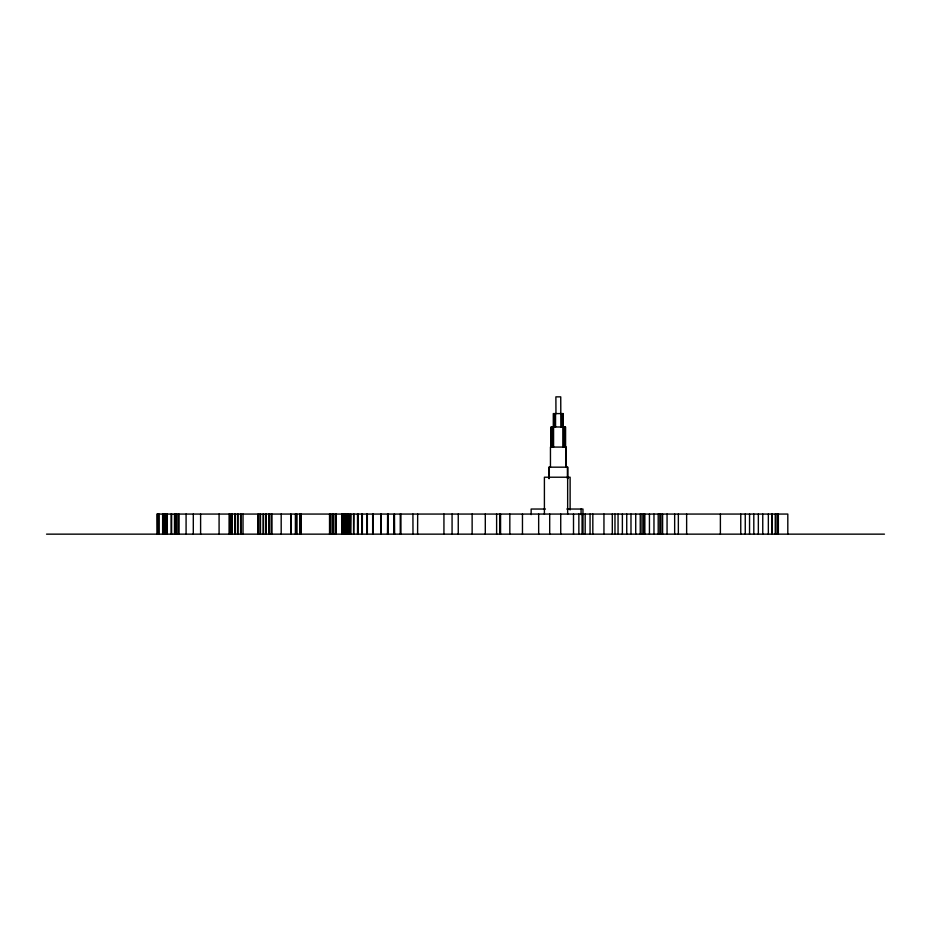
<?xml version="1.0" encoding="UTF-8"?>
<svg xmlns="http://www.w3.org/2000/svg" width="931" height="931" viewBox="0 0 931 931"><rect width="100%" height="100%" fill="white"/><g stroke="black" fill="none" stroke-linecap="round" stroke-linejoin="round"><path stroke-width="1.4" d="M545.415 509.036L531.147 509.036L531.147 514.622M566.816 509.036L582.957 509.036L582.957 514.622M46.55 534.15L884.45 534.15M787.812 534.15L787.812 514.063L156.85 514.063L156.955 534.15M778.351 514.063L778.351 534.15M778.165 514.063L778.165 534.15M776.978 514.063L776.978 534.15M775.267 514.063L775.267 534.15M771.892 514.063L771.892 534.15M771.776 514.063L771.776 534.15M768.343 514.063L768.343 534.15M762.757 514.063L762.757 534.15M758.346 514.063L758.346 534.15M753.807 514.063L753.807 534.15M749.56 514.063L749.548 534.15M745.254 514.063L745.254 534.15M740.762 514.063L740.762 534.15M720.385 514.063L720.385 534.15M686.636 514.063L686.636 534.15M678.35 514.063L678.35 534.15M674.661 514.063L674.661 534.15M667.062 514.063L667.062 534.15M662.604 514.063L662.604 534.15M660.952 514.063L660.952 534.15M659.835 514.063L659.835 534.15M658.205 514.063L658.205 534.15M653.969 514.063L653.969 534.15M649.442 514.063L649.442 534.15M644.846 514.063L644.846 534.15M643.542 514.063L643.542 534.15M641.959 514.063L641.959 534.15M640.249 514.063L640.249 534.15M635.722 514.063L635.722 534.15M630.985 514.063L630.985 534.15M626.738 514.063L626.738 534.15M622.374 514.063L622.374 534.15M618.056 514.063L618.056 534.15M614.972 514.063L614.972 534.15M612.307 514.063L612.307 534.15M603.951 514.063L603.951 534.15M592.826 514.063L592.826 534.15M590.056 514.063L590.056 534.15M585.18 514.063L585.18 534.15M583.004 514.063L583.004 534.15M582.084 514.063L582.084 534.15M581.084 509.036L581.084 514.622M578.861 514.063L578.861 534.15M573.508 514.063L573.508 534.15M570.121 509.955L570.121 477.219L544.402 477.219L544.402 514.226M567.875 478.581L567.875 467.176L548.848 467.176L548.848 478.581M567.654 477.219L567.654 514.226M567.398 467.176L567.398 478.581M566.199 467.176L566.199 447.078L550.454 447.078L550.454 467.176M565.827 447.078L565.827 467.176M565.524 447.078L565.524 426.992L551.047 426.992L551.047 447.078M565.361 426.992L565.361 447.078M564.046 426.992L564.046 447.078M563.255 426.992L563.255 413.597L553.293 413.597L553.293 426.992M563.104 413.597L563.104 426.992M562.824 426.992L562.824 447.078M562.01 413.597L562.01 426.992M560.846 426.992L560.741 396.85L555.888 396.85L555.958 413.597M560.73 514.063L560.73 534.15M555.551 413.597L555.551 426.992M554.376 413.597L554.376 426.992M553.573 426.992L553.573 447.078M552.292 426.992L552.292 447.078M551.28 426.992L551.28 447.078M549.697 514.063L549.697 534.15M549.313 467.176L549.313 478.581M538.665 514.063L538.665 534.15M522.466 514.063L522.466 534.15M509.827 514.063L509.827 534.15M500.564 514.063L500.564 534.15M499.679 514.063L499.679 534.15M496.619 514.063L496.619 534.15M485.295 514.063L485.295 534.15M472.133 514.063L472.133 534.15M458.25 514.063L458.25 534.15M452.07 514.063L452.07 534.15M443.936 514.063L443.936 534.15M417.67 514.063L417.6 534.15M412.922 514.063L412.992 534.15M400.935 514.063L400.935 534.15M400.26 514.063L400.26 534.15M394.465 514.063L394.604 534.15M387.936 514.063L387.936 534.15M387.808 514.063L387.785 534.15M387.622 514.063L387.494 534.15M381.279 514.063L381.279 534.15M381.128 514.063L381.151 534.15M380.977 514.063L380.977 534.15M380.849 514.063L380.849 534.15M372.959 514.063L373.098 534.15M372.807 514.063L372.807 534.15M372.656 514.063L372.656 534.15M367.349 514.063L367.349 534.15M367.233 514.063L367.233 534.15M367.07 514.063L367.07 534.15M362.345 514.063L362.345 534.15M362.182 514.063L362.206 534.15M361.961 514.063L361.961 534.15M357.795 514.063L357.9 534.15M357.748 514.063L357.702 534.15M357.527 514.063L357.527 534.15M353.885 514.063L353.71 534.15M353.571 514.063L353.571 534.15M350.766 514.063L350.615 534.15M350.068 514.063L350.068 534.15M348.136 534.15L348.136 514.063L347.973 534.15M347.81 514.063L347.729 534.15M347.496 514.063L347.496 534.15M346.099 534.15L345.971 514.063L345.843 534.15M345.587 514.063L345.587 534.15M345.25 514.063L345.25 534.15L345.075 514.063M344.854 514.063L344.854 534.15M344.621 514.063L344.749 534.15M344.493 514.063L344.575 534.15M344.284 514.063L344.284 534.15M343.946 514.063L343.946 534.15M343.667 514.063L343.667 534.15L343.504 514.063M343.364 514.063L343.353 534.15M343.178 514.063L343.178 534.15M342.189 514.063L342.201 534.15M342.003 514.063L342.003 534.15M335.963 514.063L335.986 534.15M335.777 514.063L335.777 534.15M335.218 514.063L335.218 534.15M333.356 514.063L333.356 534.15M333.321 514.063L333.321 534.15M332.786 514.063L332.786 534.15M332.751 514.063L332.751 534.15M332.216 514.063L332.239 534.15M330.552 514.063L330.517 534.15M329.981 514.063L329.97 534.15M329.539 514.063L329.539 534.15M301.295 514.063L301.307 534.15M300.364 514.063L300.352 534.15M300.085 514.063L300.108 534.15M299.98 514.063L299.98 534.15M296.71 514.063L296.71 534.15M296.593 514.063L296.582 534.15M296.302 514.063L296.302 534.15M295.395 514.063L295.395 534.15M281.185 514.063L281.185 534.15M271.992 514.063L272.003 534.15M271.142 514.063L271.142 534.15M269.152 514.063L269.152 534.15M268.826 514.063L268.815 534.15M266.103 514.063L266.115 534.15M265.731 514.063L265.731 534.15M263.52 514.063L263.543 534.15M263.205 514.063L263.17 534.15M260.505 514.063L260.494 534.15M260.086 514.063L260.121 534.15M243.026 514.063L243.014 534.15M240.954 514.063L240.978 534.15M240.605 514.063L240.617 534.15M237.964 514.063L237.929 534.15M237.556 514.063L237.545 534.15M235.31 514.063L235.31 534.15M234.996 514.063L234.949 534.15M232.296 514.063L232.308 534.15M231.912 514.063L231.935 534.15M229.107 514.063L229.073 534.15M219.088 514.063L219.088 534.15M200.607 514.063L200.607 534.15M193.311 514.063L193.299 534.15M186.084 514.063L186.084 534.15M178.915 514.063L178.892 534.15M178.473 514.063L178.473 534.15M178.147 514.063L178.124 534.15M176.366 514.063L176.355 534.15M175.878 514.063L175.947 534.15M174.493 514.063L174.493 534.15M171.641 514.063L171.63 534.15M171.106 514.063L171.141 534.15M167.312 514.063L167.312 534.15M165.893 514.063L165.893 534.15M165.322 514.063L165.322 534.15M163.425 514.063L163.425 534.15M162.809 514.063L162.809 534.15M162.646 514.063L162.646 534.15M158.805 514.063L158.805 534.15M158.712 514.063L158.712 534.15M158.223 514.063L158.223 534.15M158.13 514.063L158.13 534.15M394.279 534.15L394.279 514.063L394.15 534.15M350.463 534.15L350.463 514.063L350.382 534.15M290.879 534.15L290.879 514.063L290.868 534.15M258.096 534.15L258.096 514.063L258.085 534.15M229.969 534.15L229.969 514.063L229.945 534.15M164.88 534.15L164.88 514.063L164.787 534.15"/></g></svg>
